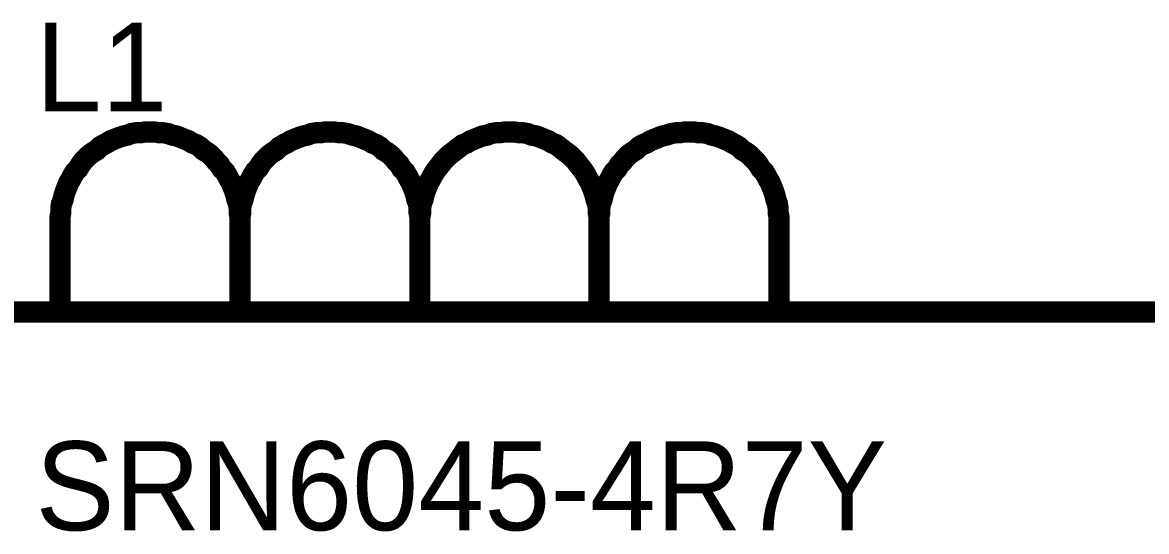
# Model space of a CAD drawing. Header units: inches. Extents: x 0 to 11.5, y 0 to 7.6.
# Drawn here: x 5.679 to 6.305, y 5.278 to 5.561 of the extents above; entities that cross this region are included whole.
import ezdxf

# ---------------------------------------------------------------- set-up
doc = ezdxf.new("R2010")
doc.units = ezdxf.units.IN
doc.header["$MEASUREMENT"] = 0
doc.layers.add('Sheet', color=255, linetype='Continuous')

msp = doc.modelspace()

# ---------------------------------------------------------------- linework, layer by layer
at = {"layer": 'Sheet'}
for points in [[(5.75, 5.49977, 0.0118, 0.0118, 0), (5.74735, 5.49977, 0.0118, 0.0118, 0), (5.74515, 5.49933, 0.0118, 0.0118, 0), (5.7425, 5.49933, 0.0118, 0.0118, 0), (5.73986, 5.49889, 0.0118, 0.0118, 0), (5.73765, 5.498, 0.0118, 0.0118, 0), (5.73545, 5.49756, 0.0118, 0.0118, 0), (5.7328, 5.49668, 0.0118, 0.0118, 0), (5.7306, 5.4958, 0.0118, 0.0118, 0), (5.72839, 5.49492, 0.0118, 0.0118, 0), (5.72619, 5.49359, 0.0118, 0.0118, 0), (5.72442, 5.49271, 0.0118, 0.0118, 0), (5.72222, 5.49139, 0.0118, 0.0118, 0), (5.72046, 5.48962, 0.0118, 0.0118, 0), (5.71825, 5.4883, 0.0118, 0.0118, 0), (5.71649, 5.48698, 0.0118, 0.0118, 0), (5.71472, 5.48521, 0.0118, 0.0118, 0), (5.71296, 5.48345, 0.0118, 0.0118, 0), (5.71164, 5.48169, 0.0118, 0.0118, 0), (5.71031, 5.47948, 0.0118, 0.0118, 0), (5.70855, 5.47772, 0.0118, 0.0118, 0), (5.70723, 5.47551, 0.0118, 0.0118, 0), (5.70635, 5.47375, 0.0118, 0.0118, 0), (5.70502, 5.47154, 0.0118, 0.0118, 0), (5.70414, 5.46934, 0.0118, 0.0118, 0), (5.70326, 5.46713, 0.0118, 0.0118, 0), (5.70238, 5.46448, 0.0118, 0.0118, 0), (5.70194, 5.46228, 0.0118, 0.0118, 0), (5.70105, 5.46007, 0.0118, 0.0118, 0), (5.70061, 5.45743, 0.0118, 0.0118, 0), (5.70061, 5.45478, 0.0118, 0.0118, 0), (5.70017, 5.45258, 0.0118, 0.0118, 0), (5.70017, 5.44993, 0.0118, 0.0118, 0)], [(5.80027, 5.44993, 0.0118, 0.0118, 0), (5.80027, 5.45258, 0.0118, 0.0118, 0), (5.79983, 5.45478, 0.0118, 0.0118, 0), (5.79983, 5.45743, 0.0118, 0.0118, 0), (5.79939, 5.46007, 0.0118, 0.0118, 0), (5.7985, 5.46228, 0.0118, 0.0118, 0), (5.79806, 5.46448, 0.0118, 0.0118, 0), (5.79718, 5.46713, 0.0118, 0.0118, 0), (5.7963, 5.46934, 0.0118, 0.0118, 0), (5.79542, 5.47154, 0.0118, 0.0118, 0), (5.7941, 5.47375, 0.0118, 0.0118, 0), (5.79321, 5.47551, 0.0118, 0.0118, 0), (5.79189, 5.47772, 0.0118, 0.0118, 0), (5.79013, 5.47948, 0.0118, 0.0118, 0), (5.7888, 5.48169, 0.0118, 0.0118, 0), (5.78704, 5.48345, 0.0118, 0.0118, 0), (5.78572, 5.48521, 0.0118, 0.0118, 0), (5.78395, 5.48698, 0.0118, 0.0118, 0), (5.78219, 5.4883, 0.0118, 0.0118, 0), (5.77998, 5.48962, 0.0118, 0.0118, 0), (5.77822, 5.49139, 0.0118, 0.0118, 0), (5.77602, 5.49271, 0.0118, 0.0118, 0), (5.77381, 5.49359, 0.0118, 0.0118, 0), (5.77161, 5.49492, 0.0118, 0.0118, 0), (5.7694, 5.4958, 0.0118, 0.0118, 0), (5.7672, 5.49668, 0.0118, 0.0118, 0), (5.76499, 5.49756, 0.0118, 0.0118, 0), (5.76279, 5.498, 0.0118, 0.0118, 0), (5.76014, 5.49889, 0.0118, 0.0118, 0), (5.7575, 5.49933, 0.0118, 0.0118, 0), (5.75529, 5.49933, 0.0118, 0.0118, 0), (5.75265, 5.49977, 0.0118, 0.0118, 0), (5.75, 5.49977, 0.0118, 0.0118, 0)], [(5.8501, 5.49977, 0.0118, 0.0118, 0), (5.84745, 5.49977, 0.0118, 0.0118, 0), (5.84525, 5.49933, 0.0118, 0.0118, 0), (5.8426, 5.49933, 0.0118, 0.0118, 0), (5.83995, 5.49889, 0.0118, 0.0118, 0), (5.83775, 5.498, 0.0118, 0.0118, 0), (5.83554, 5.49756, 0.0118, 0.0118, 0), (5.8329, 5.49668, 0.0118, 0.0118, 0), (5.83069, 5.4958, 0.0118, 0.0118, 0), (5.82849, 5.49492, 0.0118, 0.0118, 0), (5.82628, 5.49359, 0.0118, 0.0118, 0), (5.82452, 5.49271, 0.0118, 0.0118, 0), (5.82232, 5.49139, 0.0118, 0.0118, 0), (5.82055, 5.48962, 0.0118, 0.0118, 0), (5.81835, 5.4883, 0.0118, 0.0118, 0), (5.81658, 5.48698, 0.0118, 0.0118, 0), (5.81482, 5.48521, 0.0118, 0.0118, 0), (5.81306, 5.48345, 0.0118, 0.0118, 0), (5.81173, 5.48169, 0.0118, 0.0118, 0), (5.81041, 5.47948, 0.0118, 0.0118, 0), (5.80865, 5.47772, 0.0118, 0.0118, 0), (5.80732, 5.47551, 0.0118, 0.0118, 0), (5.80644, 5.47375, 0.0118, 0.0118, 0), (5.80512, 5.47154, 0.0118, 0.0118, 0), (5.80424, 5.46934, 0.0118, 0.0118, 0), (5.80336, 5.46713, 0.0118, 0.0118, 0), (5.80247, 5.46448, 0.0118, 0.0118, 0), (5.80203, 5.46228, 0.0118, 0.0118, 0), (5.80115, 5.46007, 0.0118, 0.0118, 0), (5.80071, 5.45743, 0.0118, 0.0118, 0), (5.80071, 5.45478, 0.0118, 0.0118, 0), (5.80027, 5.45258, 0.0118, 0.0118, 0), (5.80027, 5.44993, 0.0118, 0.0118, 0)], [(5.90036, 5.44993, 0.0118, 0.0118, 0), (5.90036, 5.45258, 0.0118, 0.0118, 0), (5.89992, 5.45478, 0.0118, 0.0118, 0), (5.89992, 5.45743, 0.0118, 0.0118, 0), (5.89948, 5.46007, 0.0118, 0.0118, 0), (5.8986, 5.46228, 0.0118, 0.0118, 0), (5.89816, 5.46448, 0.0118, 0.0118, 0), (5.89728, 5.46713, 0.0118, 0.0118, 0), (5.8964, 5.46934, 0.0118, 0.0118, 0), (5.89551, 5.47154, 0.0118, 0.0118, 0), (5.89419, 5.47375, 0.0118, 0.0118, 0), (5.89331, 5.47551, 0.0118, 0.0118, 0), (5.89199, 5.47772, 0.0118, 0.0118, 0), (5.89022, 5.47948, 0.0118, 0.0118, 0), (5.8889, 5.48169, 0.0118, 0.0118, 0), (5.88714, 5.48345, 0.0118, 0.0118, 0), (5.88581, 5.48521, 0.0118, 0.0118, 0), (5.88405, 5.48698, 0.0118, 0.0118, 0), (5.88229, 5.4883, 0.0118, 0.0118, 0), (5.88008, 5.48962, 0.0118, 0.0118, 0), (5.87832, 5.49139, 0.0118, 0.0118, 0), (5.87611, 5.49271, 0.0118, 0.0118, 0), (5.87391, 5.49359, 0.0118, 0.0118, 0), (5.8717, 5.49492, 0.0118, 0.0118, 0), (5.8695, 5.4958, 0.0118, 0.0118, 0), (5.86729, 5.49668, 0.0118, 0.0118, 0), (5.86509, 5.49756, 0.0118, 0.0118, 0), (5.86288, 5.498, 0.0118, 0.0118, 0), (5.86024, 5.49889, 0.0118, 0.0118, 0), (5.85759, 5.49933, 0.0118, 0.0118, 0), (5.85539, 5.49933, 0.0118, 0.0118, 0), (5.85274, 5.49977, 0.0118, 0.0118, 0), (5.8501, 5.49977, 0.0118, 0.0118, 0)], [(5.95019, 5.49977, 0.0118, 0.0118, 0), (5.94755, 5.49977, 0.0118, 0.0118, 0), (5.9449, 5.49933, 0.0118, 0.0118, 0), (5.9427, 5.49933, 0.0118, 0.0118, 0), (5.94005, 5.49889, 0.0118, 0.0118, 0), (5.93785, 5.498, 0.0118, 0.0118, 0), (5.9352, 5.49756, 0.0118, 0.0118, 0), (5.93299, 5.49668, 0.0118, 0.0118, 0), (5.93079, 5.4958, 0.0118, 0.0118, 0), (5.92859, 5.49492, 0.0118, 0.0118, 0), (5.92638, 5.49359, 0.0118, 0.0118, 0), (5.92418, 5.49271, 0.0118, 0.0118, 0), (5.92241, 5.49139, 0.0118, 0.0118, 0), (5.92021, 5.48962, 0.0118, 0.0118, 0), (5.91844, 5.4883, 0.0118, 0.0118, 0), (5.91668, 5.48698, 0.0118, 0.0118, 0), (5.91492, 5.48521, 0.0118, 0.0118, 0), (5.91315, 5.48345, 0.0118, 0.0118, 0), (5.91183, 5.48169, 0.0118, 0.0118, 0), (5.91007, 5.47948, 0.0118, 0.0118, 0), (5.90874, 5.47772, 0.0118, 0.0118, 0), (5.90742, 5.47551, 0.0118, 0.0118, 0), (5.90654, 5.47375, 0.0118, 0.0118, 0), (5.90521, 5.47154, 0.0118, 0.0118, 0), (5.90433, 5.46934, 0.0118, 0.0118, 0), (5.90345, 5.46713, 0.0118, 0.0118, 0), (5.90257, 5.46448, 0.0118, 0.0118, 0), (5.90213, 5.46228, 0.0118, 0.0118, 0), (5.90125, 5.46007, 0.0118, 0.0118, 0), (5.90081, 5.45743, 0.0118, 0.0118, 0), (5.90081, 5.45478, 0.0118, 0.0118, 0), (5.90036, 5.45258, 0.0118, 0.0118, 0), (5.90036, 5.44993, 0.0118, 0.0118, 0)], [(6.00002, 5.44993, 0.0118, 0.0118, 0), (6.00002, 5.45258, 0.0118, 0.0118, 0), (5.99958, 5.45478, 0.0118, 0.0118, 0), (5.99958, 5.45743, 0.0118, 0.0118, 0), (5.99914, 5.46007, 0.0118, 0.0118, 0), (5.99826, 5.46228, 0.0118, 0.0118, 0), (5.99781, 5.46448, 0.0118, 0.0118, 0), (5.99693, 5.46713, 0.0118, 0.0118, 0), (5.99605, 5.46934, 0.0118, 0.0118, 0), (5.99517, 5.47154, 0.0118, 0.0118, 0), (5.99385, 5.47375, 0.0118, 0.0118, 0), (5.99296, 5.47551, 0.0118, 0.0118, 0), (5.99164, 5.47772, 0.0118, 0.0118, 0), (5.99032, 5.47948, 0.0118, 0.0118, 0), (5.98855, 5.48169, 0.0118, 0.0118, 0), (5.98723, 5.48345, 0.0118, 0.0118, 0), (5.98547, 5.48521, 0.0118, 0.0118, 0), (5.9837, 5.48698, 0.0118, 0.0118, 0), (5.98194, 5.4883, 0.0118, 0.0118, 0), (5.98018, 5.48962, 0.0118, 0.0118, 0), (5.97797, 5.49139, 0.0118, 0.0118, 0), (5.97621, 5.49271, 0.0118, 0.0118, 0), (5.974, 5.49359, 0.0118, 0.0118, 0), (5.9718, 5.49492, 0.0118, 0.0118, 0), (5.96959, 5.4958, 0.0118, 0.0118, 0), (5.96739, 5.49668, 0.0118, 0.0118, 0), (5.96518, 5.49756, 0.0118, 0.0118, 0), (5.96254, 5.498, 0.0118, 0.0118, 0), (5.96033, 5.49889, 0.0118, 0.0118, 0), (5.95769, 5.49933, 0.0118, 0.0118, 0), (5.95548, 5.49933, 0.0118, 0.0118, 0), (5.95284, 5.49977, 0.0118, 0.0118, 0), (5.95019, 5.49977, 0.0118, 0.0118, 0)], [(6.05029, 5.49977, 0.0118, 0.0118, 0), (6.04764, 5.49977, 0.0118, 0.0118, 0), (6.045, 5.49933, 0.0118, 0.0118, 0), (6.04279, 5.49933, 0.0118, 0.0118, 0), (6.04015, 5.49889, 0.0118, 0.0118, 0), (6.0375, 5.498, 0.0118, 0.0118, 0), (6.0353, 5.49756, 0.0118, 0.0118, 0), (6.03309, 5.49668, 0.0118, 0.0118, 0), (6.03089, 5.4958, 0.0118, 0.0118, 0), (6.02868, 5.49492, 0.0118, 0.0118, 0), (6.02648, 5.49359, 0.0118, 0.0118, 0), (6.02427, 5.49271, 0.0118, 0.0118, 0), (6.02207, 5.49139, 0.0118, 0.0118, 0), (6.0203, 5.48962, 0.0118, 0.0118, 0), (6.0181, 5.4883, 0.0118, 0.0118, 0), (6.01633, 5.48698, 0.0118, 0.0118, 0), (6.01457, 5.48521, 0.0118, 0.0118, 0), (6.01325, 5.48345, 0.0118, 0.0118, 0), (6.01148, 5.48169, 0.0118, 0.0118, 0), (6.01016, 5.47948, 0.0118, 0.0118, 0), (6.0084, 5.47772, 0.0118, 0.0118, 0), (6.00707, 5.47551, 0.0118, 0.0118, 0), (6.00619, 5.47375, 0.0118, 0.0118, 0), (6.00487, 5.47154, 0.0118, 0.0118, 0), (6.00399, 5.46934, 0.0118, 0.0118, 0), (6.00311, 5.46713, 0.0118, 0.0118, 0), (6.00222, 5.46448, 0.0118, 0.0118, 0), (6.00178, 5.46228, 0.0118, 0.0118, 0), (6.0009, 5.46007, 0.0118, 0.0118, 0), (6.00046, 5.45743, 0.0118, 0.0118, 0), (6.00046, 5.45478, 0.0118, 0.0118, 0), (6.00002, 5.45258, 0.0118, 0.0118, 0), (6.00002, 5.44993, 0.0118, 0.0118, 0)], [(6.10012, 5.44993, 0.0118, 0.0118, 0), (6.10012, 5.45258, 0.0118, 0.0118, 0), (6.09967, 5.45478, 0.0118, 0.0118, 0), (6.09967, 5.45743, 0.0118, 0.0118, 0), (6.09923, 5.46007, 0.0118, 0.0118, 0), (6.09835, 5.46228, 0.0118, 0.0118, 0), (6.09791, 5.46448, 0.0118, 0.0118, 0), (6.09703, 5.46713, 0.0118, 0.0118, 0), (6.09615, 5.46934, 0.0118, 0.0118, 0), (6.09526, 5.47154, 0.0118, 0.0118, 0), (6.09394, 5.47375, 0.0118, 0.0118, 0), (6.09306, 5.47551, 0.0118, 0.0118, 0), (6.09174, 5.47772, 0.0118, 0.0118, 0), (6.08997, 5.47948, 0.0118, 0.0118, 0), (6.08865, 5.48169, 0.0118, 0.0118, 0), (6.08733, 5.48345, 0.0118, 0.0118, 0), (6.08556, 5.48521, 0.0118, 0.0118, 0), (6.0838, 5.48698, 0.0118, 0.0118, 0), (6.08204, 5.4883, 0.0118, 0.0118, 0), (6.07983, 5.48962, 0.0118, 0.0118, 0), (6.07807, 5.49139, 0.0118, 0.0118, 0), (6.07586, 5.49271, 0.0118, 0.0118, 0), (6.0741, 5.49359, 0.0118, 0.0118, 0), (6.07189, 5.49492, 0.0118, 0.0118, 0), (6.06969, 5.4958, 0.0118, 0.0118, 0), (6.06748, 5.49668, 0.0118, 0.0118, 0), (6.06484, 5.49756, 0.0118, 0.0118, 0), (6.06263, 5.498, 0.0118, 0.0118, 0), (6.06043, 5.49889, 0.0118, 0.0118, 0), (6.05778, 5.49933, 0.0118, 0.0118, 0), (6.05514, 5.49933, 0.0118, 0.0118, 0), (6.05293, 5.49977, 0.0118, 0.0118, 0), (6.05029, 5.49977, 0.0118, 0.0118, 0)], [(6.20021, 5.39965, 0.0118, 0.0118, 0), (6.69981, 5.39965, 0.0118, 0.0118, 0), (7.79998, 5.39965, 0.0118, 0.0118, 0), (8.39967, 5.39965, 0.0118, 0.0118, 0), (8.69952, 5.39965, 0.0118, 0.0118, 0), (8.69952, 5.49977, 0.0118, 0.0118, 0)], [(5.70017, 5.39965, 0.0118, 0.0118, 0), (5.70017, 5.44993, 0.0118, 0.0118, 0)], [(5.70017, 5.44993, 0.0118, 0.0118, 0), (5.70017, 5.44993, 0.0118, 0.0118, 0), (5.70017, 5.44993, 0.0118, 0.0118, 0), (5.70017, 5.44993, 0.0118, 0.0118, 0), (5.70017, 5.44993, 0.0118, 0.0118, 0), (5.70017, 5.44993, 0.0118, 0.0118, 0), (5.70017, 5.44993, 0.0118, 0.0118, 0), (5.70017, 5.44993, 0.0118, 0.0118, 0), (5.70017, 5.44993, 0.0118, 0.0118, 0), (5.70017, 5.44993, 0.0118, 0.0118, 0), (5.70017, 5.44993, 0.0118, 0.0118, 0), (5.70017, 5.44993, 0.0118, 0.0118, 0), (5.70017, 5.44993, 0.0118, 0.0118, 0), (5.70017, 5.44993, 0.0118, 0.0118, 0), (5.70017, 5.44993, 0.0118, 0.0118, 0), (5.70017, 5.44993, 0.0118, 0.0118, 0), (5.70017, 5.44993, 0.0118, 0.0118, 0), (5.70017, 5.44993, 0.0118, 0.0118, 0), (5.70017, 5.44993, 0.0118, 0.0118, 0), (5.70017, 5.44993, 0.0118, 0.0118, 0), (5.70017, 5.44993, 0.0118, 0.0118, 0), (5.70017, 5.44993, 0.0118, 0.0118, 0), (5.70017, 5.44993, 0.0118, 0.0118, 0), (5.70017, 5.44993, 0.0118, 0.0118, 0), (5.70017, 5.44993, 0.0118, 0.0118, 0), (5.70017, 5.44993, 0.0118, 0.0118, 0), (5.70017, 5.44993, 0.0118, 0.0118, 0), (5.70017, 5.44993, 0.0118, 0.0118, 0), (5.70017, 5.44993, 0.0118, 0.0118, 0), (5.70017, 5.44993, 0.0118, 0.0118, 0), (5.70017, 5.44993, 0.0118, 0.0118, 0), (5.70017, 5.44993, 0.0118, 0.0118, 0), (5.70017, 5.44993, 0.0118, 0.0118, 0)], [(5.80027, 5.39965, 0.0118, 0.0118, 0), (5.80027, 5.44993, 0.0118, 0.0118, 0)], [(5.80027, 5.44993, 0.0118, 0.0118, 0), (5.80027, 5.44993, 0.0118, 0.0118, 0), (5.80027, 5.44993, 0.0118, 0.0118, 0), (5.80027, 5.44993, 0.0118, 0.0118, 0), (5.80027, 5.44993, 0.0118, 0.0118, 0), (5.80027, 5.44993, 0.0118, 0.0118, 0), (5.80027, 5.44993, 0.0118, 0.0118, 0), (5.80027, 5.44993, 0.0118, 0.0118, 0), (5.80027, 5.44993, 0.0118, 0.0118, 0), (5.80027, 5.44993, 0.0118, 0.0118, 0), (5.80027, 5.44993, 0.0118, 0.0118, 0), (5.80027, 5.44993, 0.0118, 0.0118, 0), (5.80027, 5.44993, 0.0118, 0.0118, 0), (5.80027, 5.44993, 0.0118, 0.0118, 0), (5.80027, 5.44993, 0.0118, 0.0118, 0), (5.80027, 5.44993, 0.0118, 0.0118, 0), (5.80027, 5.44993, 0.0118, 0.0118, 0), (5.80027, 5.44993, 0.0118, 0.0118, 0), (5.80027, 5.44993, 0.0118, 0.0118, 0), (5.80027, 5.44993, 0.0118, 0.0118, 0), (5.80027, 5.44993, 0.0118, 0.0118, 0), (5.80027, 5.44993, 0.0118, 0.0118, 0), (5.80027, 5.44993, 0.0118, 0.0118, 0), (5.80027, 5.44993, 0.0118, 0.0118, 0), (5.80027, 5.44993, 0.0118, 0.0118, 0), (5.80027, 5.44993, 0.0118, 0.0118, 0), (5.80027, 5.44993, 0.0118, 0.0118, 0), (5.80027, 5.44993, 0.0118, 0.0118, 0), (5.80027, 5.44993, 0.0118, 0.0118, 0), (5.80027, 5.44993, 0.0118, 0.0118, 0), (5.80027, 5.44993, 0.0118, 0.0118, 0), (5.80027, 5.44993, 0.0118, 0.0118, 0), (5.80027, 5.44993, 0.0118, 0.0118, 0)], [(5.90036, 5.39965, 0.0118, 0.0118, 0), (5.90036, 5.44993, 0.0118, 0.0118, 0)], [(5.90036, 5.44993, 0.0118, 0.0118, 0), (5.90036, 5.44993, 0.0118, 0.0118, 0), (5.90036, 5.44993, 0.0118, 0.0118, 0), (5.90036, 5.44993, 0.0118, 0.0118, 0), (5.90036, 5.44993, 0.0118, 0.0118, 0), (5.90036, 5.44993, 0.0118, 0.0118, 0), (5.90036, 5.44993, 0.0118, 0.0118, 0), (5.90036, 5.44993, 0.0118, 0.0118, 0), (5.90036, 5.44993, 0.0118, 0.0118, 0), (5.90036, 5.44993, 0.0118, 0.0118, 0), (5.90036, 5.44993, 0.0118, 0.0118, 0), (5.90036, 5.44993, 0.0118, 0.0118, 0), (5.90036, 5.44993, 0.0118, 0.0118, 0), (5.90036, 5.44993, 0.0118, 0.0118, 0), (5.90036, 5.44993, 0.0118, 0.0118, 0), (5.90036, 5.44993, 0.0118, 0.0118, 0), (5.90036, 5.44993, 0.0118, 0.0118, 0), (5.90036, 5.44993, 0.0118, 0.0118, 0), (5.90036, 5.44993, 0.0118, 0.0118, 0), (5.90036, 5.44993, 0.0118, 0.0118, 0), (5.90036, 5.44993, 0.0118, 0.0118, 0), (5.90036, 5.44993, 0.0118, 0.0118, 0), (5.90036, 5.44993, 0.0118, 0.0118, 0), (5.90036, 5.44993, 0.0118, 0.0118, 0), (5.90036, 5.44993, 0.0118, 0.0118, 0), (5.90036, 5.44993, 0.0118, 0.0118, 0), (5.90036, 5.44993, 0.0118, 0.0118, 0), (5.90036, 5.44993, 0.0118, 0.0118, 0), (5.90036, 5.44993, 0.0118, 0.0118, 0), (5.90036, 5.44993, 0.0118, 0.0118, 0), (5.90036, 5.44993, 0.0118, 0.0118, 0), (5.90036, 5.44993, 0.0118, 0.0118, 0), (5.90036, 5.44993, 0.0118, 0.0118, 0)], [(6.00002, 5.39965, 0.0118, 0.0118, 0), (6.00002, 5.44993, 0.0118, 0.0118, 0)], [(6.00002, 5.44993, 0.0118, 0.0118, 0), (6.00002, 5.44993, 0.0118, 0.0118, 0), (6.00002, 5.44993, 0.0118, 0.0118, 0), (6.00002, 5.44993, 0.0118, 0.0118, 0), (6.00002, 5.44993, 0.0118, 0.0118, 0), (6.00002, 5.44993, 0.0118, 0.0118, 0), (6.00002, 5.44993, 0.0118, 0.0118, 0), (6.00002, 5.44993, 0.0118, 0.0118, 0), (6.00002, 5.44993, 0.0118, 0.0118, 0), (6.00002, 5.44993, 0.0118, 0.0118, 0), (6.00002, 5.44993, 0.0118, 0.0118, 0), (6.00002, 5.44993, 0.0118, 0.0118, 0), (6.00002, 5.44993, 0.0118, 0.0118, 0), (6.00002, 5.44993, 0.0118, 0.0118, 0), (6.00002, 5.44993, 0.0118, 0.0118, 0), (6.00002, 5.44993, 0.0118, 0.0118, 0), (6.00002, 5.44993, 0.0118, 0.0118, 0), (6.00002, 5.44993, 0.0118, 0.0118, 0), (6.00002, 5.44993, 0.0118, 0.0118, 0), (6.00002, 5.44993, 0.0118, 0.0118, 0), (6.00002, 5.44993, 0.0118, 0.0118, 0), (6.00002, 5.44993, 0.0118, 0.0118, 0), (6.00002, 5.44993, 0.0118, 0.0118, 0), (6.00002, 5.44993, 0.0118, 0.0118, 0), (6.00002, 5.44993, 0.0118, 0.0118, 0), (6.00002, 5.44993, 0.0118, 0.0118, 0), (6.00002, 5.44993, 0.0118, 0.0118, 0), (6.00002, 5.44993, 0.0118, 0.0118, 0), (6.00002, 5.44993, 0.0118, 0.0118, 0), (6.00002, 5.44993, 0.0118, 0.0118, 0), (6.00002, 5.44993, 0.0118, 0.0118, 0), (6.00002, 5.44993, 0.0118, 0.0118, 0), (6.00002, 5.44993, 0.0118, 0.0118, 0)], [(6.10012, 5.39965, 0.0118, 0.0118, 0), (6.10012, 5.44993, 0.0118, 0.0118, 0)], [(4.70054, 5.39965, 0.0118, 0.0118, 0), (5.20013, 5.39965, 0.0118, 0.0118, 0), (5.60008, 5.39965, 0.0118, 0.0118, 0), (6.10012, 5.39965, 0.0118, 0.0118, 0)], [(5.70017, 5.39965, 0.0118, 0.0118, 0), (5.60008, 5.39965, 0.0118, 0.0118, 0)], [(6.10012, 5.39965, 0.0118, 0.0118, 0), (6.20021, 5.39965, 0.0118, 0.0118, 0)]]:
    msp.add_lwpolyline(points, format="xyseb", dxfattribs=at)

# ---------------------------------------------------------------- texts
for s, height, p in [('L1', 0.049396, (5.6865, 5.51123)), ('SRN6045-4R7Y', 0.0493965, (5.6865, 5.27837))]:
    msp.add_text(s, height=height, dxfattribs=at).set_placement(p)

doc.saveas('drawing.dxf')
